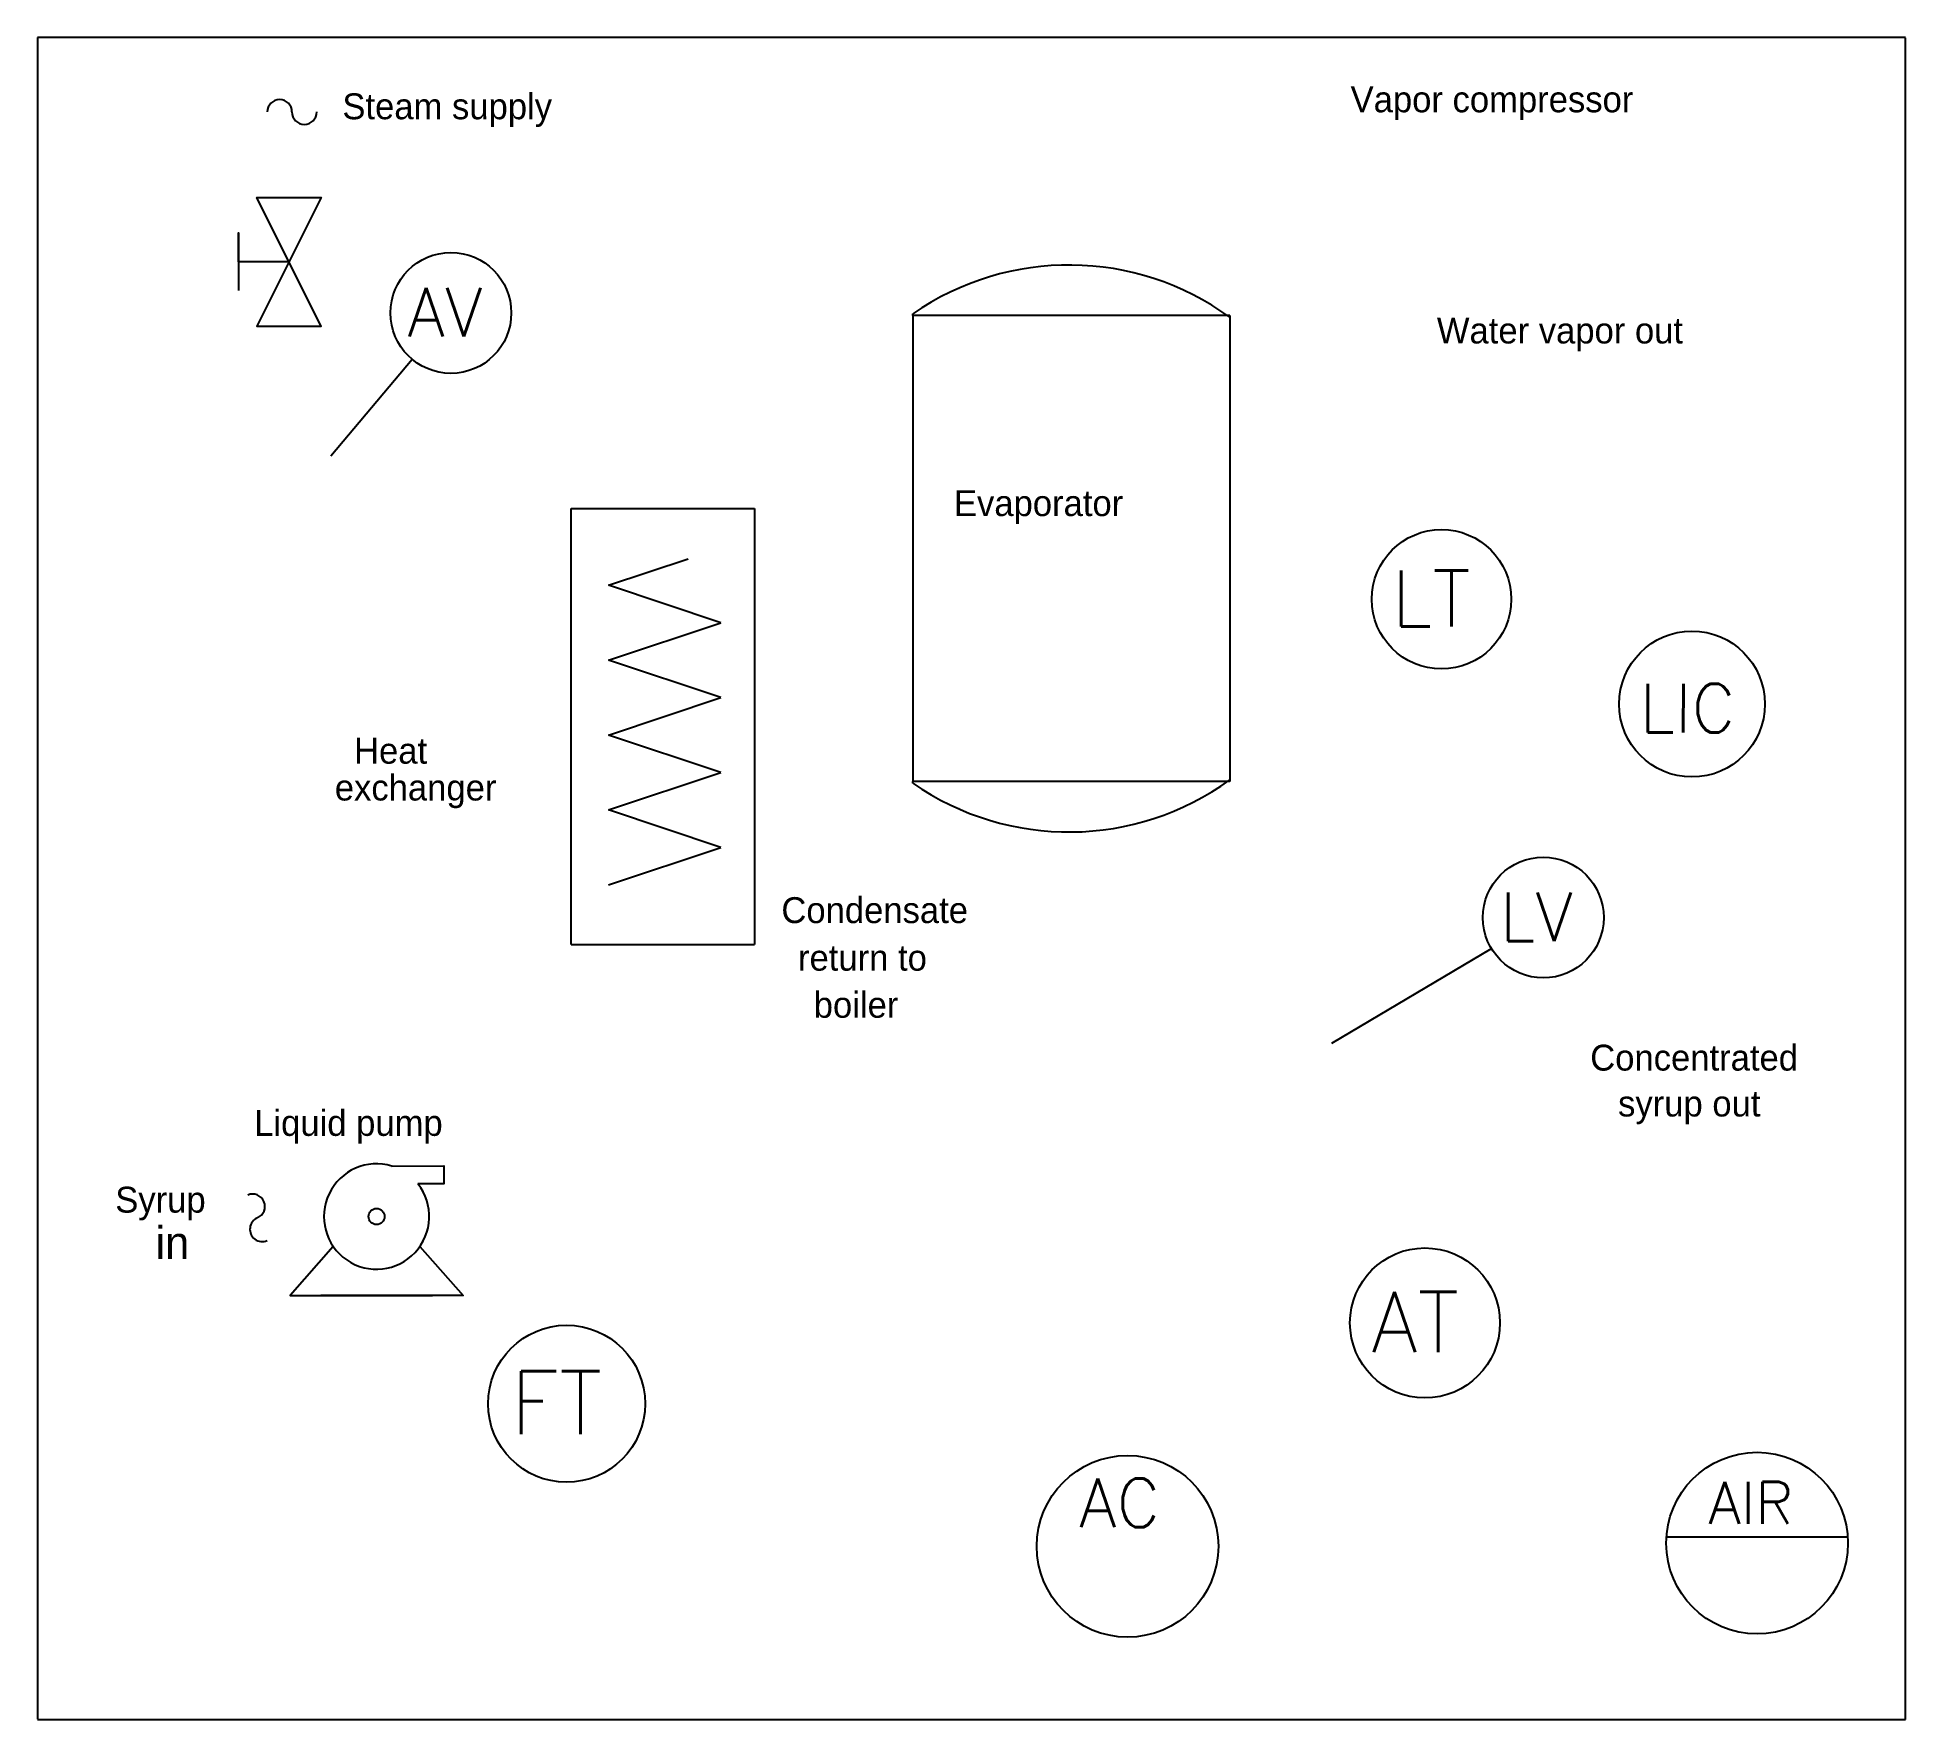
# Model space of a CAD drawing. Header units: millimetres. Extents: x 0 to 578, y 0 to 520.
import ezdxf

# ---------------------------------------------------------------- set-up
doc = ezdxf.new("R2010")
doc.units = ezdxf.units.MM
doc.linetypes.add('HIDDEN2', pattern=[0.1875, 0.125, -0.0625])
doc.layers.add('no plot', color=41, linetype='HIDDEN2', plot=False)
doc.styles.add('Roman', font='romans')

# ---------------------------------------------------------------- blocks, each defined once
blk = doc.blocks.new('PIP GATE VALVE')
at = {"color": 0, "linetype": 'ByBlock', "lineweight": -2}
blk.add_lwpolyline([(0, 0), (0.5, 0.25), (0.5, -0.25), (-0.5, 0.25), (-0.5, -0.25), (0, 0)], dxfattribs=at)

msp = doc.modelspace()

# ---------------------------------------------------------------- linework, layer by layer
at = {"color": 0, "linetype": 'ByBlock', "lineweight": -2}
for p, q in [((368.59, 434), (270.59, 434)), ((270.59, 434), (270.59, 290)), ((368.59, 434), (368.59, 290)), ((164.99, 239.59), (164.99, 374.32)), ((176.56, 350.63), (201.17, 358.84)), ((211.28, 339.06), (176.56, 350.63)), ((176.56, 327.49), (211.28, 339.06)), ((211.28, 315.91), (176.56, 327.49)), ((176.56, 304.34), (211.28, 315.91)), ((211.28, 292.77), (176.56, 304.34)), ((176.56, 281.2), (211.28, 292.77)), ((368.59, 290), (270.59, 290)), ((211.28, 269.62), (176.56, 281.2)), ((176.56, 258.05), (211.28, 269.62))]:
    msp.add_line(p, q, dxfattribs=at)
for p, q in [((164.99, 374.32), (221.68, 374.32)), ((221.68, 374.32), (221.68, 239.59)), ((164.99, 239.59), (221.68, 239.59)), ((503.57, 56.5), (559.58, 56.51))]:
    msp.add_line(p, q)
for points in [[(77.77, 450.63), (62.18, 450.63), (62.18, 459.54), (62.18, 441.72)], [(90.75, 390.64), (115.83, 420.52)], [(400.1, 209.08), (449.45, 238.39)], [(109.61, 171.08), (109.61, 171.08), (125.63, 171.14), (125.65, 165.64), (117.61, 165.62)], [(91.48, 146.23), (78.13, 131.14), (122.13, 131.14)], [(118.27, 146.23), (131.63, 131.14), (87.63, 131.14)]]:
    msp.add_lwpolyline(points)
for centre, radius in [((127.83, 434.82), 18.67), ((434.03, 346.32), 21.55), ((511.46, 313.92), 22.54), ((465.5, 247.93), 18.67), ((104.85, 155.52), 2.49), ((428.92, 122.62), 23.18), ((163.6, 97.65), 24.27), ((337, 53.57), 28.07), ((531.57, 54.57), 28.07)]:
    msp.add_circle(centre, radius)
for centre, start, end in [((74.88, 496.94), 0, 180), ((82.53, 496.94), 180, 0), ((66.53, 158.62), 293.09535, 113.09535), ((69.53, 151.58), 113.09535, 293.09535)]:
    msp.add_arc(centre, 3.83, start, end, dxfattribs=at)
for centre, radius, start, end in [((318.88, 365), 84.63, 54.02931, 124.74881), ((318.88, 359), 84.63, 235.25119, 305.97069), ((104.85, 155.52), 16.28, 72.97344, 38.36038)]:
    msp.add_arc(centre, radius, start, end)
at = {"color": 0, "linetype": 'ByBlock', "lineweight": -2, "extrusion": (0, 0, -1)}
for centre, major_axis, start_param, end_param in [((302.61, 424.92), (39.97, 0), 4.24853, 4.254578), ((283.54, 433.97), (-12.94, 0), 0.005178, 0.090103), ((283.54, 290.03), (12.94, 0), 3.05149, 3.136415), ((302.61, 299.08), (-39.97, 0), -1.112985, -1.106937)]:
    msp.add_ellipse(centre, major_axis=major_axis, ratio=0.489796, start_param=start_param, end_param=end_param, dxfattribs=at)
at = {"layer": 'no plot'}
msp.add_lwpolyline([(0, 0), (577.5, 0), (577.5, 520), (0, 520)], close=True, dxfattribs=at)

# ---------------------------------------------------------------- block references
at = {"xscale": 39.83887440634082, "yscale": 39.83887440634082, "zscale": 39.83887440634082, "rotation": 90}
msp.add_blockref('PIP GATE VALVE', (77.77, 450.63), dxfattribs=at)

# ---------------------------------------------------------------- texts
for s, height, p in [('Steam supply', 8, (94.28, 494.69)), ('Vapor compressor', 8, (405.93, 496.84)), ('Water vapor out', 8, (432.59, 425.38)), ('Evaporator', 8, (283.32, 372.03)), ('  Heat', 8, (91.94, 295.49)), ('exchanger', 8, (91.94, 284.11)), ('Condensate', 8, (229.98, 246.22)), ('return to', 8, (235.12, 231.51)), ('boiler', 8, (239.98, 216.96)), ('Concentrated', 8, (480, 200.63)), ('syrup out', 8, (488.62, 186.44)), ('Liquid pump', 8, (67.01, 180.45)), ('Syrup', 8, (24.08, 156.72)), ('in', 10, (36.53, 142.43))]:
    msp.add_text(s, height=height).set_placement(p)
at = {"style": 'Roman'}
for s, height, p in [('AV', 15, (114.43, 427.56)), ('LT', 17.314, (418.56, 337.94)), ('LIC', 15, (495.28, 305.16)), ('LV', 15, (452.1, 240.67)), ('AT', 18.623, (412.28, 113.61)), ('FT', 19.503, (146.18, 88.21)), ('AC', 15, (322, 59.5)), ('AIR', 13, (516.57, 60.5))]:
    msp.add_text(s, height=height, rotation=359.96908, dxfattribs=at).set_placement(p)

doc.saveas('drawing.dxf')
